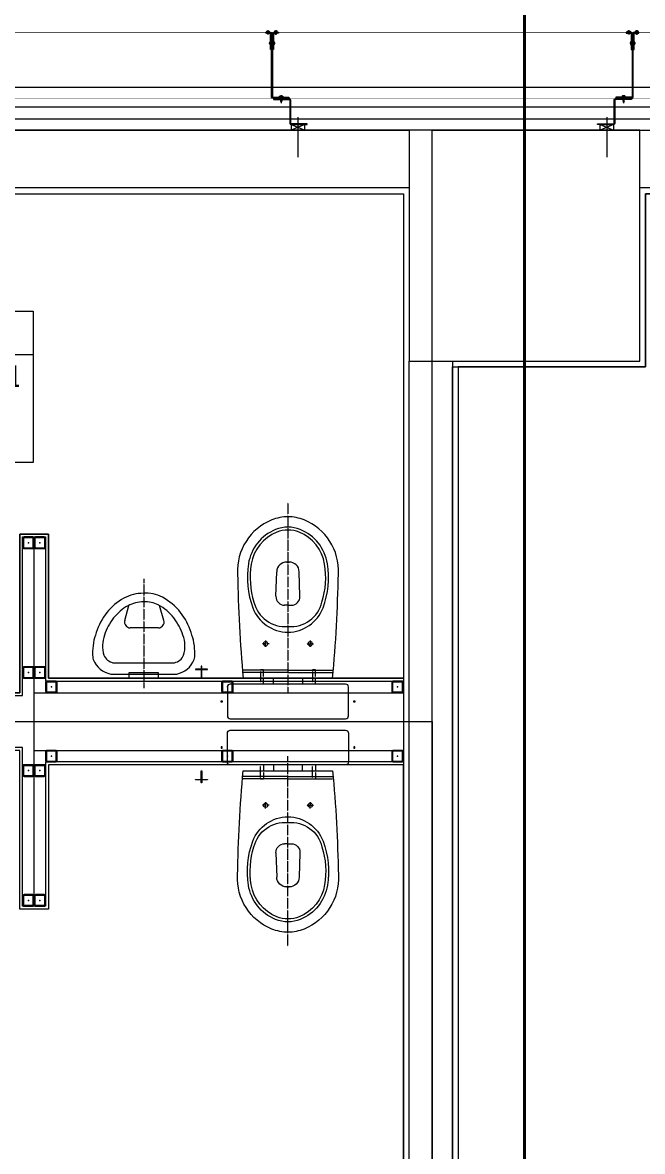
# Model space of a CAD drawing. Extents: x -1133 to 23780, y -1311 to 8245.
# Drawn here: x 14338.5 to 14553.4, y 2471 to 2862.4 of the extents above; entities that cross this region are included whole.
import ezdxf
from ezdxf.enums import TextEntityAlignment as Align

# ---------------------------------------------------------------- set-up
doc = ezdxf.new("R2010")
doc.units = 0
doc.header["$MEASUREMENT"] = 0
doc.linetypes.add('DOT2', pattern=[0.125, 0, -0.125])
doc.linetypes.add('HIDDEN2', pattern=[4.7625, 3.175, -1.5875])
doc.layers.get('0').update_dxf_attribs({"color": 9, "lineweight": 9})
for name, color, linetype, lineweight in [('00', 9, 'Continuous', 9), ('01', 9, 'Continuous', 9), ('05', 9, 'Continuous', 9), ('05V', 9, 'Continuous', 9), ('06D', 9, 'Continuous', 9), ('10', 9, 'Continuous', 9), ('11', 9, 'Continuous', 9), ('14', 9, 'Continuous', 9), ('21', 9, 'Continuous', 9), ('33', 9, 'BATTING', 9), ('35', 9, 'Continuous', 9), ('40B', 9, 'Continuous', 9)]:
    doc.layers.add(name, color=color, linetype=linetype, lineweight=lineweight)
doc.styles.add('Arial', font='arial.ttf', dxfattribs={"height": 2.5})
doc.styles.add('MuuM_TEXT-STANDART', font='ARIALN.TTF')
doc.linetypes.add('BATTING', pattern='A,0.0001,-0.1,[134,ltypeshp.shx,S=0.1,R=0,X=-0.1,Y=0],-0.2,[134,ltypeshp.shx,S=0.1,R=180,X=0.1,Y=0],-0.1', length=0.4001)

# ---------------------------------------------------------------- blocks, each defined once
blk = doc.blocks.new('Prf-40x40')
for points in [[(1.5, -2), (-1.5, -2, -0.414214), (-2, -1.5), (-2, 1.5, -0.414214), (-1.5, 2), (1.5, 2, -0.414214), (2, 1.5), (2, -1.5, -0.414214)], [(1.5, -1.7), (-1.5, -1.7, -0.414214), (-1.7, -1.5), (-1.7, 1.5, -0.414214), (-1.5, 1.7), (1.5, 1.7, -0.414214), (1.7, 1.5), (1.7, -1.5, -0.414214)]]:
    blk.add_lwpolyline(points, format="xyb", close=True)
blk.add_point((0, 0))
blk = doc.blocks.new('p-san-klo07')
at = {"linetype": 'DOT2'}
for p, q in [((0, -75.02), (0, -9.02)), ((-6.49, -26.02), (-8.95, -26.02)), ((-7.75, -24.93), (-7.75, -26.02)), ((-7.75, -27.1), (-7.75, -26.02)), ((6.49, -26.02), (8.95, -26.02)), ((7.75, -24.93), (7.75, -26.02)), ((7.75, -27.1), (7.75, -26.02))]:
    blk.add_line(p, q, dxfattribs=at)
for p, q in [((0, -16.02), (-15.5, -16.02)), ((0, -16.82), (-15.5, -16.82)), ((0, -16.02), (15.5, -16.02)), ((0, -16.82), (15.5, -16.82)), ((-4.16, -42.45), (-3.91, -50.93)), ((0, -39.36), (-1.16, -39.36)), ((0, -39.36), (1.16, -39.36)), ((4.16, -42.45), (3.91, -50.93)), ((0, -54.33), (-0.41, -54.33)), ((-0.41, -54.33), (0, -54.33)), ((0.41, -54.33), (0, -54.33)), ((0, -54.33), (0.41, -54.33))]:
    blk.add_line(p, q)
for points in [[(-20, -12), (20, -12, 0.414214), (21, -11), (21, -1, 0.414214), (20, 0), (-20, 0, 0.414214), (-21, -1), (-21, -11, 0.414214)], [(-15.5, -14.02, 0.018163), (-17.47, -50.28, 0.320529), (-5.62, -68.92, 0.096396), (0, -70.02, 0.096396), (5.62, -68.92, 0.320529), (17.47, -50.28, 0.018163), (15.5, -14.02)]]:
    blk.add_lwpolyline(points, format="xyb", close=True)
for points in [[(-9.5, -12), (-9.5, -17), (-8.5, -17), (-8.5, -12)], [(8.5, -12), (8.5, -17), (9.5, -17), (9.5, -12)]]:
    blk.add_lwpolyline(points, dxfattribs=at)
blk.add_lwpolyline([(-5, -14.02), (-5, -12.02), (5, -12.02), (5, -14.02)], close=True, dxfattribs=at)
for centre, radius, start, end in [((-7.75, -26.02), 0.75, 0, 180), ((-7.75, -26.02), 0.75, 180, 0), ((7.75, -26.02), 0.75, 0, 180), ((7.75, -26.02), 0.75, 180, 0), ((0, -43.02), 13, 90, 159.4201), ((0, -43.02), 13, 20.5799, 90), ((-1.09, -42.96), 11, 84.3176, 166.8067), ((1.09, -42.96), 11, 13.1933, 95.6824), ((15.92, -48.99), 30, 159.4201, 189.1281), ((-15.92, -48.99), 30, 350.8719, 20.5799), ((15.92, -48.99), 29, 162.8727, 189.1281), ((-1.16, -42.36), 3, 90, 181.707), ((1.16, -42.36), 3, 358.293, 90), ((-15.92, -48.99), 29, 350.8719, 17.1273), ((1.5, -51.31), 15.4, 189.1281, 247.9757), ((1.5, -51.31), 14.4, 189.1281, 247.9757), ((-0.41, -50.83), 3.5, 181.707, 270), ((0.41, -50.83), 3.5, 270, 358.293), ((-1.5, -51.31), 14.4, 292.0243, 350.8719), ((-1.5, -51.31), 15.4, 292.0243, 350.8719), ((0, -55.02), 11.4, 247.9757, 270), ((0, -55.02), 10.4, 247.9757, 270), ((0, -55.02), 10.4, 270, 292.0243), ((0, -55.02), 11.4, 270, 292.0243)]:
    blk.add_arc(centre, radius, start, end)
at = {"layer": '05'}
blk.add_lwpolyline([(29.9, -14.02), (29.9, -17.02), (27.9, -17.02), (27.9, -17.22), (29.9, -17.22), (29.9, -18.22), (30.1, -18.22), (30.1, -17.22), (32.1, -17.22), (32.1, -17.02), (30.1, -17.02), (30.1, -14.02), (29.9, -14.02)], dxfattribs=at)
at = {"xscale": 0.1, "yscale": 0.1, "zscale": 0.1}
for p in [(-23, -6), (23, -6)]:
    blk.add_blockref('Prf-40x40', p, dxfattribs=at)
blk = doc.blocks.new('v-k-pisuar01-p-s')
at = {"linetype": 'DOT2'}
blk.add_line((0, -33), (0, 5), dxfattribs=at)
for p, q in [((-6.98, -18.56), (-5.47, -23.73)), ((-5.07, -16), (4.66, -16)), ((6.59, -18.52), (5.19, -23.78))]:
    blk.add_line(p, q)
for points in [[(11.42, 0), (-11.42, 0, 0.252384), (-17.51, -5, 0.055826), (-17.74, -7, 0.088182), (-16.42, -14.39, 0.087476), (-12.79, -21.28, 0.105521), (-6.48, -26.6, 0.141396), (0.13, -28, 0.121036), (6.87, -26.29, 0.105521), (12.81, -21.28, 0.087476), (16.45, -14.39, 0.088182), (17.76, -7, 0.066704), (17.51, -5, 0.252384), (11.42, 0)], [(13.57, -13.47, 0.172375), (13.81, -6.52, 0.252384), (10.66, -3.93), (-10.66, -3.93, 0.252384), (-13.81, -6.52, 0.172375), (-13.57, -13.47, 0.087476), (-10.42, -19.44, 0.105521), (-5.06, -23.95, 0.144004), (0.01, -25, 0.123151), (5.45, -23.64, 0.105521), (10.44, -19.44, 0.087476), (13.59, -13.47)]]:
    blk.add_lwpolyline(points, format="xyb")
blk.add_lwpolyline([(-5, -0.5), (-5, 1.5), (5, 1.5), (5, -0.5)], close=True)
for centre, radius, start, end in [((1.16, -7.48), 15.9, 200.6506, 202.1301), ((-1.14, -7.48), 15.9, 337.8699, 339.3494), ((-5.07, -18), 2, 90, 196.3895), ((4.66, -18), 2, 345.0686, 90)]:
    blk.add_arc(centre, radius, start, end)
blk = doc.blocks.new('p-kolon_80x80')
blk.add_lwpolyline([(-40, -40), (40, -40), (40, 40), (-40, 40)], close=True)
blk = doc.blocks.new('p- alum kaplama profil')
at = {"lineweight": 13}
blk.add_lwpolyline([(7.12, 12.59), (7.12, 26.49)], dxfattribs=at)
at = {"lineweight": 5}
blk.add_lwpolyline([(9.44, 15.16), (4.79, 15.16), (4.79, 17.16), (9.44, 17.16)], close=True, dxfattribs=at)
for points in [[(4.79, 15.16), (9.44, 17.16)], [(9.44, 15.16), (4.79, 17.16)]]:
    blk.add_lwpolyline(points, dxfattribs=at)
at = {"lineweight": 18}
blk.add_lwpolyline([(4.09, 6.16), (-1.41, 6.16), (-1.41, 6.46), (4.09, 6.46, 0.414214), (4.29, 6.66), (4.29, 14.66, -0.414214), (4.79, 15.16), (10.29, 15.16), (10.29, 14.86), (4.79, 14.86, 0.414214), (4.59, 14.66), (4.59, 6.66, -0.414214)], format="xyb", close=True, dxfattribs=at)
blk.add_lwpolyline([(-2.06, 5.56), (-2.06, -2.34), (-2.06, -15.69), (-1.66, -15.69), (-1.66, -2.34), (-1.66, 5.56), (-1.66, 5.56), (-1.66, 5.57), (-1.66, 5.57), (-1.66, 5.58), (-1.66, 5.58), (-1.65, 5.59), (-1.65, 5.59), (-1.65, 5.59), (-1.65, 5.6), (-1.65, 5.6), (-1.64, 5.61), (-1.64, 5.61), (-1.64, 5.62), (-1.64, 5.62), (-1.63, 5.62), (-1.63, 5.63), (-1.63, 5.63), (-1.62, 5.63), (-1.62, 5.64), (-1.61, 5.64), (-1.61, 5.64), (-1.61, 5.64), (-1.6, 5.65), (-1.6, 5.65), (-1.59, 5.65), (-1.59, 5.65), (-1.58, 5.65), (-1.58, 5.65), (-1.57, 5.66), (-1.57, 5.66), (-1.56, 5.66), (-1.56, 5.66), (3.94, 5.66), (3.94, 6.06), (-1.56, 6.06), (-1.58, 6.06), (-1.61, 6.05), (-1.63, 6.05), (-1.66, 6.05), (-1.68, 6.04), (-1.7, 6.03), (-1.73, 6.03), (-1.75, 6.02), (-1.77, 6.01), (-1.79, 6), (-1.82, 5.99), (-1.84, 5.97), (-1.86, 5.96), (-1.88, 5.94), (-1.89, 5.93), (-1.91, 5.91), (-1.93, 5.89), (-1.95, 5.87), (-1.96, 5.85), (-1.97, 5.83), (-1.99, 5.81), (-2, 5.79), (-2.01, 5.77), (-2.02, 5.75), (-2.03, 5.72), (-2.04, 5.7), (-2.04, 5.68), (-2.05, 5.65), (-2.05, 5.63), (-2.06, 5.61), (-2.06, 5.58)], close=True)
blk.add_lwpolyline([(-1.66, -2.34), (-2.06, -2.34)])
for points in [[(-2.36, -10.84), (-2.36, -16.39), (-2.36, -16.39, -0.414214), (-2.51, -16.54), (-2.51, -16.54), (-4.06, -16.54), (-4.06, -16.84), (-2.51, -16.84), (-2.51, -16.84, 0.414214), (-2.06, -16.39), (-2.06, -10.84)], [(-1.36, -10.84), (-1.66, -10.84), (-1.66, -16.39, 0.414214), (-1.21, -16.84), (-1.21, -16.84), (0.34, -16.84), (0.34, -16.54), (-1.21, -16.54), (-1.21, -16.54, -0.414214), (-1.36, -16.39), (-1.36, -16.39)]]:
    blk.add_lwpolyline(points, format="xyb", close=True)
for points in [[(0.67, 5.66, -10), (1.91, 5.66, -10)], [(0.67, 5.66, -10), (0.67, 5.64, -10), (0.67, 5.62, -10), (0.67, 5.6, -10), (0.68, 5.58, -10), (0.68, 5.56, -10), (0.69, 5.54, -10), (0.69, 5.52, -10), (0.7, 5.5, -10), (0.7, 5.48, -10), (0.71, 5.46, -10), (0.72, 5.45, -10), (0.73, 5.43, -10), (0.74, 5.41, -10), (0.75, 5.4, -10), (0.76, 5.38, -10), (0.77, 5.36, -10), (0.79, 5.35, -10), (0.8, 5.33, -10), (0.81, 5.32, -10), (0.83, 5.31, -10), (0.84, 5.29, -10), (0.86, 5.28, -10), (0.87, 5.27, -10), (0.89, 5.26, -10), (0.91, 5.25, -10), (0.92, 5.24, -10), (0.94, 5.23, -10), (0.96, 5.22, -10), (0.98, 5.21, -10), (1, 5.21, -10), (1.02, 5.2, -10), (1.03, 5.2, -10)], [(0.96, 5.66, -10), (0.97, 5.66, -10), (0.97, 5.66, -10), (0.97, 5.66, -10), (0.98, 5.66, -10), (0.98, 5.66, -10), (0.99, 5.66, -10), (0.99, 5.66, -10), (1, 5.66, -10), (1, 5.67, -10), (1, 5.67, -10), (1.01, 5.67, -10), (1.01, 5.67, -10), (1.01, 5.67, -10), (1.02, 5.68, -10), (1.02, 5.68, -10), (1.02, 5.68, -10), (1.03, 5.69, -10), (1.03, 5.69, -10), (1.03, 5.69, -10), (1.04, 5.7, -10), (1.04, 5.7, -10), (1.04, 5.7, -10), (1.04, 5.71, -10), (1.04, 5.71, -10), (1.05, 5.72, -10), (1.05, 5.72, -10), (1.05, 5.72, -10), (1.05, 5.73, -10), (1.05, 5.73, -10), (1.05, 5.74, -10), (1.05, 5.74, -10), (1.05, 5.75, -10)], [(1.61, 6.87, -10), (0.98, 6.96, -10)], [(1.33, 5.85, -10), (0.98, 5.88, -10)], [(1.56, 7.05, -10), (1.02, 7.13, -10)], [(1.03, 5.2, -10), (1.04, 5.2, -10), (1.05, 5.19, -10), (1.05, 5.19, -10), (1.06, 5.19, -10), (1.06, 5.19, -10), (1.07, 5.19, -10), (1.07, 5.19, -10), (1.08, 5.19, -10), (1.08, 5.19, -10), (1.09, 5.19, -10), (1.09, 5.18, -10), (1.1, 5.18, -10), (1.1, 5.18, -10), (1.11, 5.18, -10), (1.11, 5.18, -10), (1.12, 5.18, -10), (1.12, 5.18, -10), (1.13, 5.18, -10), (1.13, 5.18, -10), (1.14, 5.18, -10), (1.15, 5.18, -10), (1.15, 5.18, -10), (1.16, 5.17, -10), (1.16, 5.17, -10), (1.17, 5.17, -10), (1.17, 5.17, -10), (1.18, 5.17, -10), (1.18, 5.17, -10), (1.19, 5.17, -10), (1.19, 5.17, -10), (1.2, 5.17, -10), (1.2, 5.17, -10)], [(1.05, 6.91, -10), (1.29, 7.56, -10)], [(1.05, 5.83, -10), (1.05, 6.01, -10)], [(1.05, 5.75, -10), (1.05, 5.83, -10)], [(1.2, 5.17, -10), (1.2, 5.2, -10)], [(1.38, 5.2, -10), (1.2, 5.2, -10)], [(1.29, 4.93, -10), (1.29, 7.8, -10)], [(1.53, 6.82, -10), (1.29, 7.56, -10)], [(1.29, 6.16, -10), (1.29, 6.26, -10)], [(1.38, 5.17, -10), (1.38, 5.2, -10)], [(1.38, 5.17, -10), (1.38, 5.17, -10), (1.39, 5.17, -10), (1.39, 5.17, -10), (1.4, 5.17, -10), (1.41, 5.17, -10), (1.41, 5.17, -10), (1.42, 5.17, -10), (1.42, 5.17, -10), (1.43, 5.17, -10), (1.43, 5.18, -10), (1.44, 5.18, -10), (1.44, 5.18, -10), (1.45, 5.18, -10), (1.45, 5.18, -10), (1.46, 5.18, -10), (1.46, 5.18, -10), (1.47, 5.18, -10), (1.47, 5.18, -10), (1.48, 5.18, -10), (1.48, 5.18, -10), (1.49, 5.18, -10), (1.5, 5.19, -10), (1.5, 5.19, -10), (1.51, 5.19, -10), (1.51, 5.19, -10), (1.52, 5.19, -10), (1.52, 5.19, -10), (1.53, 5.19, -10), (1.53, 5.19, -10), (1.54, 5.19, -10), (1.54, 5.2, -10), (1.55, 5.2, -10)], [(1.53, 5.75, -10), (1.53, 5.92, -10)], [(1.53, 5.75, -10), (1.53, 5.74, -10), (1.53, 5.74, -10), (1.53, 5.73, -10), (1.53, 5.73, -10), (1.53, 5.72, -10), (1.54, 5.72, -10), (1.54, 5.72, -10), (1.54, 5.71, -10), (1.54, 5.71, -10), (1.54, 5.7, -10), (1.54, 5.7, -10), (1.55, 5.7, -10), (1.55, 5.69, -10), (1.55, 5.69, -10), (1.55, 5.69, -10), (1.56, 5.68, -10), (1.56, 5.68, -10), (1.56, 5.68, -10), (1.57, 5.67, -10), (1.57, 5.67, -10), (1.58, 5.67, -10), (1.58, 5.67, -10), (1.58, 5.67, -10), (1.59, 5.66, -10), (1.59, 5.66, -10), (1.6, 5.66, -10), (1.6, 5.66, -10), (1.6, 5.66, -10), (1.61, 5.66, -10), (1.61, 5.66, -10), (1.62, 5.66, -10), (1.62, 5.66, -10)], [(1.55, 5.2, -10), (1.57, 5.2, -10), (1.59, 5.21, -10), (1.6, 5.21, -10), (1.62, 5.22, -10), (1.64, 5.23, -10), (1.66, 5.24, -10), (1.68, 5.25, -10), (1.69, 5.26, -10), (1.71, 5.27, -10), (1.73, 5.28, -10), (1.74, 5.29, -10), (1.76, 5.31, -10), (1.77, 5.32, -10), (1.78, 5.33, -10), (1.8, 5.35, -10), (1.81, 5.36, -10), (1.82, 5.38, -10), (1.83, 5.4, -10), (1.84, 5.41, -10), (1.85, 5.43, -10), (1.86, 5.45, -10), (1.87, 5.46, -10), (1.88, 5.48, -10), (1.89, 5.5, -10), (1.89, 5.52, -10), (1.9, 5.54, -10), (1.9, 5.56, -10), (1.9, 5.58, -10), (1.91, 5.6, -10), (1.91, 5.62, -10), (1.91, 5.64, -10), (1.91, 5.66, -10)], [(-2.86, -13.04, 0), (-0.86, -13.04, 0)], [(-2.36, -12.52, 0), (-2.4, -12.53, 0), (-2.43, -12.56, 0), (-2.47, -12.58, 0), (-2.5, -12.6, 0), (-2.53, -12.63, 0), (-2.56, -12.66, 0), (-2.59, -12.69, 0), (-2.61, -12.73, 0), (-2.63, -12.76, 0), (-2.65, -12.8, 0), (-2.67, -12.84, 0), (-2.68, -12.88, 0), (-2.69, -12.92, 0), (-2.7, -12.96, 0), (-2.71, -13, 0), (-2.71, -13.04, 0), (-2.71, -13.08, 0), (-2.7, -13.13, 0), (-2.69, -13.17, 0), (-2.68, -13.21, 0), (-2.67, -13.25, 0), (-2.65, -13.28, 0), (-2.63, -13.32, 0), (-2.61, -13.36, 0), (-2.59, -13.39, 0), (-2.56, -13.42, 0), (-2.53, -13.45, 0), (-2.5, -13.48, 0), (-2.47, -13.51, 0), (-2.43, -13.53, 0), (-2.4, -13.55, 0), (-2.36, -13.57, 0)], [(-2.36, -13.04, 0), (-2.36, -12.52, 0)], [(-2.36, -13.04, 0), (-2.36, -12.73, 0)], [(-2.36, -12.73, 0), (-2.36, -13.04, 0)], [(-1.36, -12.73, 0), (-2.36, -12.73, 0)], [(-2.36, -13.04, 0), (-2.36, -13.36, 0)], [(-2.36, -13.04, 0), (-2.36, -13.57, 0)], [(-2.36, -13.36, 0), (-2.36, -13.04, 0)], [(-1.36, -13.36, 0), (-2.36, -13.36, 0)], [(-1.36, -13.04, 0), (-1.36, -12.37, 0)], [(-1.36, -13.72, 0), (-1.32, -13.68, 0), (-1.29, -13.65, 0), (-1.26, -13.61, 0), (-1.23, -13.58, 0), (-1.2, -13.54, 0), (-1.18, -13.5, 0), (-1.16, -13.45, 0), (-1.14, -13.41, 0), (-1.12, -13.37, 0), (-1.1, -13.32, 0), (-1.09, -13.28, 0), (-1.08, -13.23, 0), (-1.07, -13.18, 0), (-1.06, -13.14, 0), (-1.06, -13.09, 0), (-1.06, -13.04, 0), (-1.06, -12.99, 0), (-1.06, -12.95, 0), (-1.07, -12.9, 0), (-1.08, -12.85, 0), (-1.09, -12.81, 0), (-1.1, -12.76, 0), (-1.12, -12.72, 0), (-1.14, -12.67, 0), (-1.16, -12.63, 0), (-1.18, -12.59, 0), (-1.2, -12.55, 0), (-1.23, -12.51, 0), (-1.26, -12.47, 0), (-1.29, -12.43, 0), (-1.32, -12.4, 0), (-1.36, -12.37, 0)], [(-1.36, -13.04, 0), (-1.36, -13.72, 0)], [(-3.84, -17.04, 0), (-3.81, -17.07, 0), (-3.78, -17.1, 0), (-3.75, -17.12, 0), (-3.72, -17.15, 0), (-3.69, -17.17, 0), (-3.66, -17.19, 0), (-3.62, -17.21, 0), (-3.59, -17.23, 0), (-3.55, -17.24, 0), (-3.52, -17.26, 0), (-3.48, -17.27, 0), (-3.44, -17.28, 0), (-3.4, -17.28, 0), (-3.36, -17.29, 0), (-3.32, -17.29, 0), (-3.29, -17.29, 0), (-3.25, -17.29, 0), (-3.21, -17.29, 0), (-3.17, -17.28, 0), (-3.13, -17.28, 0), (-3.09, -17.27, 0), (-3.06, -17.26, 0), (-3.02, -17.24, 0), (-2.98, -17.23, 0), (-2.95, -17.21, 0), (-2.91, -17.19, 0), (-2.88, -17.17, 0), (-2.85, -17.15, 0), (-2.82, -17.12, 0), (-2.79, -17.1, 0), (-2.76, -17.07, 0), (-2.73, -17.04, 0)], [(-3.29, -17.04, 0), (-3.84, -17.04, 0)], [(-2.85, -16.54, 0), (-2.86, -16.51, 0), (-2.87, -16.47, 0), (-2.89, -16.44, 0), (-2.91, -16.41, 0), (-2.93, -16.38, 0), (-2.96, -16.35, 0), (-2.98, -16.33, 0), (-3.01, -16.31, 0), (-3.04, -16.29, 0), (-3.07, -16.27, 0), (-3.11, -16.25, 0), (-3.14, -16.24, 0), (-3.18, -16.23, 0), (-3.21, -16.22, 0), (-3.25, -16.22, 0), (-3.29, -16.22, 0), (-3.32, -16.22, 0), (-3.36, -16.22, 0), (-3.39, -16.23, 0), (-3.43, -16.24, 0), (-3.46, -16.25, 0), (-3.5, -16.27, 0), (-3.53, -16.29, 0), (-3.56, -16.31, 0), (-3.59, -16.33, 0), (-3.61, -16.35, 0), (-3.64, -16.38, 0), (-3.66, -16.41, 0), (-3.68, -16.44, 0), (-3.7, -16.47, 0), (-3.71, -16.51, 0), (-3.73, -16.54, 0)], [(-3.29, -16.54, 0), (-3.73, -16.54, 0)], [(-3.29, -16.54, 0), (-3.55, -16.54, 0)], [(-3.55, -16.54, 0), (-3.29, -16.54, 0)], [(-3.55, -17.04, 0), (-3.55, -16.54, 0)], [(-3.29, -17.54, 0), (-3.29, -16.04, 0)], [(-3.29, -16.54, 0), (-2.85, -16.54, 0)], [(-3.29, -16.54, 0), (-3.03, -16.54, 0)], [(-3.03, -16.54, 0), (-3.29, -16.54, 0)], [(-3.29, -17.04, 0), (-2.73, -17.04, 0)], [(-3.03, -17.04, 0), (-3.03, -16.54, 0)], [(-0.56, -17.04, 0), (-1.11, -17.04, 0)], [(0, -17.04, 0), (-0.03, -17.07, 0), (-0.06, -17.1, 0), (-0.09, -17.12, 0), (-0.12, -17.15, 0), (-0.15, -17.17, 0), (-0.18, -17.19, 0), (-0.22, -17.21, 0), (-0.25, -17.23, 0), (-0.29, -17.24, 0), (-0.33, -17.26, 0), (-0.36, -17.27, 0), (-0.4, -17.28, 0), (-0.44, -17.28, 0), (-0.48, -17.29, 0), (-0.52, -17.29, 0), (-0.56, -17.29, 0), (-0.59, -17.29, 0), (-0.63, -17.29, 0), (-0.67, -17.28, 0), (-0.71, -17.28, 0), (-0.75, -17.27, 0), (-0.79, -17.26, 0), (-0.82, -17.24, 0), (-0.86, -17.23, 0), (-0.89, -17.21, 0), (-0.93, -17.19, 0), (-0.96, -17.17, 0), (-0.99, -17.15, 0), (-1.02, -17.12, 0), (-1.05, -17.1, 0), (-1.08, -17.07, 0), (-1.11, -17.04, 0)], [(-1, -16.54, 0), (-0.98, -16.51, 0), (-0.97, -16.47, 0), (-0.95, -16.44, 0), (-0.93, -16.41, 0), (-0.91, -16.38, 0), (-0.88, -16.35, 0), (-0.86, -16.33, 0), (-0.83, -16.31, 0), (-0.8, -16.29, 0), (-0.77, -16.27, 0), (-0.73, -16.25, 0), (-0.7, -16.24, 0), (-0.66, -16.23, 0), (-0.63, -16.22, 0), (-0.59, -16.22, 0), (-0.56, -16.22, 0), (-0.52, -16.22, 0), (-0.48, -16.22, 0), (-0.45, -16.23, 0), (-0.41, -16.24, 0), (-0.38, -16.25, 0), (-0.34, -16.27, 0), (-0.31, -16.29, 0), (-0.28, -16.31, 0), (-0.25, -16.33, 0), (-0.23, -16.35, 0), (-0.2, -16.38, 0), (-0.18, -16.41, 0), (-0.16, -16.44, 0), (-0.14, -16.47, 0), (-0.13, -16.51, 0), (-0.12, -16.54, 0)], [(-0.56, -16.54, 0), (-1, -16.54, 0)], [(-0.56, -16.54, 0), (-0.82, -16.54, 0)], [(-0.82, -16.54, 0), (-0.56, -16.54, 0)], [(-0.82, -17.04, 0), (-0.82, -16.54, 0)], [(-0.56, -17.54, 0), (-0.56, -16.04, 0)], [(-0.56, -16.54, 0), (-0.3, -16.54, 0)], [(-0.56, -16.54, 0), (-0.12, -16.54, 0)], [(-0.3, -16.54, 0), (-0.56, -16.54, 0)], [(-0.56, -17.04, 0), (0, -17.04, 0)], [(-0.3, -17.04, 0), (-0.3, -16.54, 0)]]:
    blk.add_polyline3d(points)
blk = doc.blocks.new('p-2. kat planı')
at = {"layer": '00'}
for points in [[(14050, 2825), (14050, 2825), (14050, 2825), (14472.5, 2825), (14472.5, 2805), (14050, 2805)], [(14552.5, 2825), (14675, 2825), (14675, 2805), (14552.5, 2805)], [(14472.5, 2445), (14472.5, 2745), (14487.5, 2745), (14487.5, 2445)]]:
    blk.add_lwpolyline(points, close=True, dxfattribs=at)
at = {"layer": '06D'}
for points in [[(14048.83, 2840), (14675, 2840)], [(14675, 2825), (14675, 2833), (14050, 2833), (14050, 2825)], [(14342.5, 2559.5), (14342.5, 2680.5)], [(14342.5, 2630), (14470.5, 2630)], [(14342.5, 2610), (14470.5, 2610)]]:
    blk.add_lwpolyline(points, dxfattribs=at)
at = {"layer": '10'}
for points, const_width in [([(13018.5, 1124.33), (13018.5, 2859), (16706.5, 2859), (16706.5, 2206.39)], 0.2), ([(13018.5, 1124.33), (13018.5, 2859), (16706.5, 2859), (16706.5, 2206.39)], 0.2), ([(14043.19, 2836), (14681.81, 2836)], 0.1)]:
    blk.add_lwpolyline(points, dxfattribs=dict(at, const_width=const_width))
at = {"layer": '11'}
for points in [[(14470.5, 2605), (14347.5, 2605), (14347.5, 2555), (14337.5, 2555), (14337.5, 2610), (14192.5, 2610), (14192.5, 2540), (14182.5, 2540), (14182.5, 2700), (14192.5, 2700), (14192.5, 2630), (14337.5, 2630), (14337.5, 2685), (14347.5, 2685), (14347.5, 2635), (14470.5, 2635)], [(14470.5, 2606), (14346.5, 2606), (14346.5, 2556), (14338.5, 2556), (14338.5, 2611), (14191.5, 2611), (14191.5, 2541), (14183.5, 2541), (14183.5, 2699), (14191.5, 2699), (14191.5, 2629), (14338.5, 2629), (14338.5, 2684), (14346.5, 2684), (14346.5, 2634), (14470.5, 2634)]]:
    blk.add_lwpolyline(points, dxfattribs=at)
at = {"layer": '14'}
for points in [[(14048, 2820.22), (14048, 2803), (14470.5, 2803), (14470.5, 2447)], [(14677, 2819.3), (14677, 2803), (14675, 2803), (14554.5, 2803), (14554.5, 2743), (14489.5, 2743), (14489.5, 2447), (14554.5, 2447), (14554.5, 2363), (14470.5, 2363), (14470.5, 2447)]]:
    blk.add_lwpolyline(points, dxfattribs=at)
at = {"layer": '33', "ltscale": 0.4}
blk.add_lwpolyline([(14050, 2829), (14675, 2829)], dxfattribs=at)
at = {"layer": '40B'}
for points in [[(14187.5, 2620), (14480.5, 2620), (14480.5, 2825), (14187.5, 2825)], [(14480.5, 2825), (15254.5, 2825), (15254.5, 2364.21), (14480.5, 2363.33)], [(14187.5, 2620), (14480.5, 2620), (14480.5, 2430), (14187.5, 2430)]]:
    blk.add_lwpolyline(points, close=True, dxfattribs=at)
at = {"layer": '01'}
blk.add_blockref('p-kolon_80x80', (14512.5, 2785), dxfattribs=at)
at = {"layer": '10', "xscale": -1}
for name, p, rotation in [('p- alum kaplama profil', (14426.86, 2842.16), 180), ('Prf-40x40', (14340.5, 2682), 90), ('Prf-40x40', (14344.5, 2682), 90), ('Prf-40x40', (14340.5, 2637), 90), ('Prf-40x40', (14344.5, 2637), 90), ('Prf-40x40', (14348.5, 2632), 180), ('Prf-40x40', (14409.5, 2632), 180), ('Prf-40x40', (14468.5, 2632), 180), ('Prf-40x40', (14348.5, 2608), 180), ('Prf-40x40', (14409.5, 2608), 180), ('Prf-40x40', (14468.5, 2608), 180), ('Prf-40x40', (14340.5, 2603), 90), ('Prf-40x40', (14344.5, 2603), 90), ('Prf-40x40', (14340.5, 2558), 90), ('Prf-40x40', (14344.5, 2558), 90)]:
    blk.add_blockref(name, p, dxfattribs=dict(at, rotation=rotation))
at = {"layer": '10', "rotation": 180}
blk.add_blockref('p- alum kaplama profil', (14548.14, 2842.16), dxfattribs=at)
blk = doc.blocks.new('0_roomno2-flat-2')
at = {"layer": '21'}
blk.add_lwpolyline([(96.88, -52.5), (0, -52.5), (0, 0), (96.88, 0)], close=True, dxfattribs=at)
for points in [[(0, -15), (96.88, -15)], [(40.62, -15), (40.62, -52.5)], [(59.38, -15), (59.38, -52.5)], [(78.12, -15), (78.12, -52.5)], [(0, -33.75), (40.62, -33.75)]]:
    blk.add_lwpolyline(points, dxfattribs=at)
at = {"layer": '21', "style": 'MuuM_TEXT-STANDART', "width": 0.6}
blk.add_text('H:', height=7.5, dxfattribs=at).set_placement((1.75, -43.04), align=Align.MIDDLE_LEFT)
at = {"layer": '21', "style": 'Arial'}
blk.add_attdef('ODANO', (0, 5.85), '', height=10, dxfattribs=at)
blk.add_attdef('MEKANADI', text='', height=10, dxfattribs=at).set_placement((1.75, -15), align=Align.BOTTOM_LEFT)
at = {"layer": '21', "style": 'MuuM_TEXT-STANDART', "width": 0.6}
for tag, p in [('YER01', (50, -22.5)), ('TAVAN01', (68.75, -22.5)), ('DUVAR01', (87.5, -22.5)), ('YER02', (50, -33.75)), ('TAVAN02', (68.75, -33.75)), ('DUVAR02', (87.5, -33.75)), ('YER03', (50, -45)), ('TAVAN03', (68.75, -45)), ('DUVAR03', (87.5, -45))]:
    blk.add_attdef(tag, text='', height=7.5, dxfattribs=at).set_placement(p, align=Align.MIDDLE_CENTER)
for tag, p in [('M2', (1.75, -24.38)), ('TEMIZTAVANYUKSEKLIGI', (9, -43.04))]:
    blk.add_attdef(tag, text='', height=7.5, dxfattribs=at).set_placement(p, align=Align.MIDDLE_LEFT)

msp = doc.modelspace()

# ---------------------------------------------------------------- linework, layer by layer
at = {"layer": '21', "linetype": 'HIDDEN2', "ltscale": 0.1, "const_width": 1}
msp.add_lwpolyline([(14169.64, 2880.95), (14512.5, 2880.95), (14512.5, 2393.96), (14169.64, 2393.96)], close=True, dxfattribs=at)
at = {"layer": '35'}
for points in [[(14192.5, 2630), (14192.5, 2700), (14182.5, 2700), (14182.5, 2790), (14192.5, 2790), (14192.5, 2803), (14470.5, 2803), (14470.5, 2635), (14347.5, 2635), (14347.5, 2685), (14337.5, 2685), (14337.5, 2630)], [(14487.5, 2447), (14487.5, 2743), (14554.5, 2743), (14554.5, 2803), (15170.5, 2803), (15170.5, 2743), (15254.5, 2743), (15254.5, 2803), (15870.5, 2803), (15870.5, 2743), (15935.5, 2743), (15935.5, 2447), (15870.5, 2447), (15870.5, 2363), (15254.5, 2363), (15254.5, 2447), (15170.5, 2447), (15170.5, 2363), (14554.5, 2363), (14554.5, 2447)], [(14192.5, 2610), (14192.5, 2540), (14182.5, 2540), (14182.5, 2450), (14192.5, 2450), (14192.5, 2440), (14470.5, 2440), (14470.5, 2605), (14347.5, 2605), (14347.5, 2555), (14337.5, 2555), (14337.5, 2610)]]:
    msp.add_lwpolyline(points, close=True, dxfattribs=at)

# ---------------------------------------------------------------- block references
msp.add_blockref('p-2. kat planı', (0, 0))
ref = msp.add_blockref('0_roomno2-flat-2', (14245.24, 2762.29))
ref.add_attrib('ODANO', 'AUDI-K2-04', dxfattribs={"layer": '21', "height": 10, "style": 'MuuM_TEXT-STANDART'}).set_placement((14245.24, 2762.29), align=Align.BOTTOM_LEFT)
ref.add_attrib('MEKANADI', 'WC BAY', dxfattribs={"layer": '21', "height": 10, "style": 'MuuM_TEXT-STANDART', "width": 0.9}).set_placement((14246.99, 2747.29), align=Align.BOTTOM_LEFT)
ref.add_attrib('M2', '####m2', dxfattribs={"layer": '21', "height": 7.5, "style": 'MuuM_TEXT-STANDART', "width": 0.6}).set_placement((14246.99, 2737.91), align=Align.MIDDLE_LEFT)
ref.add_attrib('TEMIZTAVANYUKSEKLIGI', '2.40 M', dxfattribs={"layer": '21', "height": 7.5, "style": 'MuuM_TEXT-STANDART', "width": 0.6}).set_placement((14254.24, 2719.25), align=Align.MIDDLE_LEFT)
ref.add_attrib('YER01', 'Y08', dxfattribs={"layer": '21', "height": 7.5, "style": 'MuuM_TEXT-STANDART', "width": 0.6}).set_placement((14295.24, 2739.79), align=Align.MIDDLE_CENTER)
ref.add_attrib('TAVAN01', 'T01', dxfattribs={"layer": '21', "height": 7.5, "style": 'MuuM_TEXT-STANDART', "width": 0.6}).set_placement((14313.99, 2739.79), align=Align.MIDDLE_CENTER)
ref.add_attrib('DUVAR01', 'D11', dxfattribs={"layer": '21', "height": 7.5, "style": 'MuuM_TEXT-STANDART', "width": 0.6}).set_placement((14332.74, 2739.79), align=Align.MIDDLE_CENTER)
ref.add_attrib('TAVAN02', 'T09', dxfattribs={"layer": '21', "height": 7.5, "style": 'MuuM_TEXT-STANDART', "width": 0.6}).set_placement((14313.99, 2728.54), align=Align.MIDDLE_CENTER)
at = {"layer": '05V', "rotation": 180}
for name, p in [('p-san-klo07', (14430.5, 2620.99)), ('v-k-pisuar01-p-s', (14380.5, 2636.5))]:
    msp.add_blockref(name, p, dxfattribs=at)
at = {"layer": '05V', "xscale": -1}
msp.add_blockref('p-san-klo07', (14430.5, 2617), dxfattribs=at)

doc.saveas('drawing.dxf')
